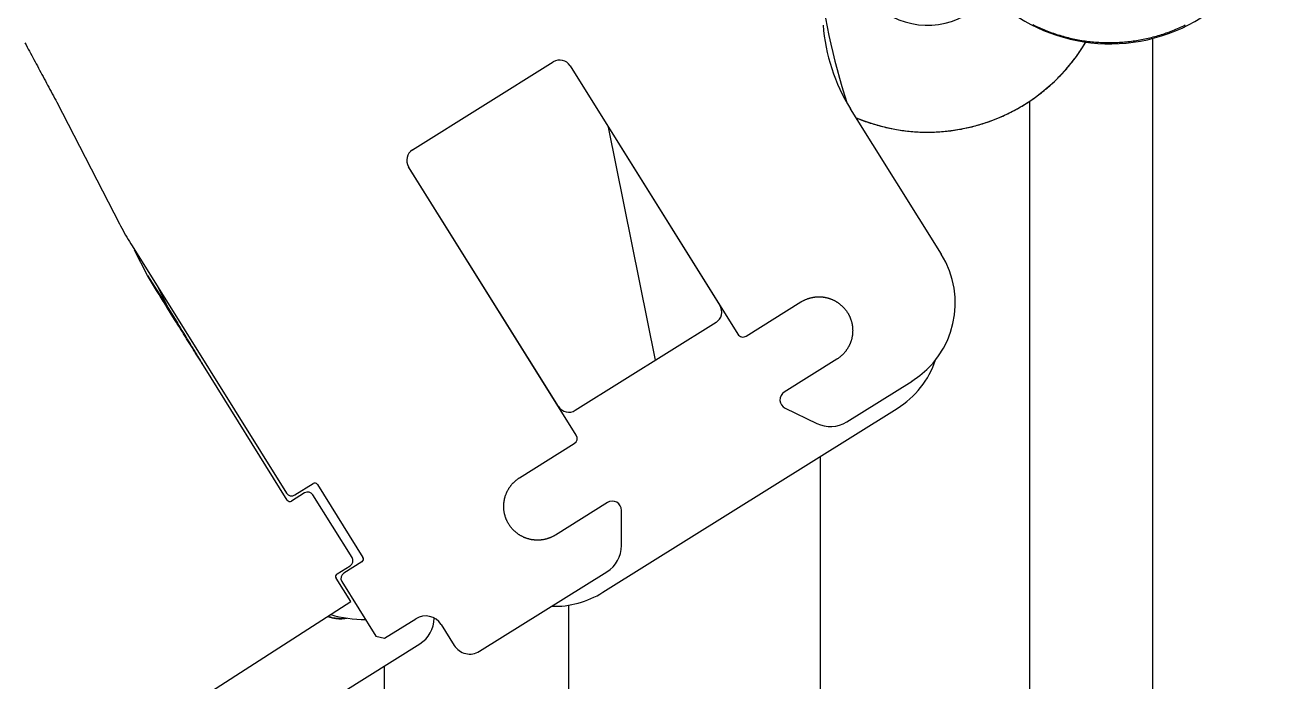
# Model space of a CAD drawing. Header units: millimetres. Extents: x 1084702 to 1166801, y 36632 to 124519.
# Drawn here: x 1098667.8 to 1098872.3, y 106908.9 to 107015.8 of the extents above; entities that cross this region are included whole.
import ezdxf

# ---------------------------------------------------------------- set-up
doc = ezdxf.new("R2010")
doc.units = ezdxf.units.MM
doc.header["$LTSCALE"] = 250
doc.linetypes.add('CENTER', pattern=[3, 2.5, -0.25, 0, -0.25])
doc.layers.get('0').update_dxf_attribs({"color": 255})

# ---------------------------------------------------------------- blocks, each defined once
blk = doc.blocks.new('PK65002M m platform_side')
at = {"linetype": 'Continuous'}
for p, q in [((-9317.14, 6059.61), (-9317.14, 5598.26)), ((-9437.57, 6041.49), (-9414.67, 6055.8)), ((-9411.91, 6055.17), (-9387.54, 6016.16)), ((-9411.91, 6055.17), (-9384.62, 6011.49)), ((-9495.44, 6049.23), (-9485.27, 6029.46)), ((-9337.14, 6049.4), (-9337.14, 5598.26)), ((-9351.49, 6024.53), (-9366.28, 6048.19)), ((-9398.02, 6007.25), (-9405.68, 6045.19)), ((-9410.91, 5995.06), (-9438.2, 6038.74)), ((-9413.83, 5999.73), (-9438.2, 6038.74)), ((-9483.21, 6025.85), (-9458.08, 5985.63)), ((-9480.72, 6021.03), (-9482.79, 6025.18)), ((-9480.72, 6021.03), (-9477.28, 6015.64)), ((-9479.22, 6018.58), (-9480.72, 6021.03)), ((-9479.03, 6018.26), (-9479.22, 6018.58)), ((-9478.82, 6017.93), (-9479.03, 6018.26)), ((-9479.02, 6019.15), (-9477.28, 6015.64)), ((-9478.68, 6017.71), (-9478.82, 6017.93)), ((-9478.47, 6017.36), (-9478.68, 6017.71)), ((-9478.32, 6017.12), (-9478.47, 6017.36)), ((-9478.16, 6016.87), (-9478.32, 6017.12)), ((-9478.01, 6016.62), (-9478.16, 6016.87)), ((-9477.85, 6016.37), (-9478.01, 6016.62)), ((-9477.69, 6016.11), (-9477.85, 6016.37)), ((-9477.27, 6015.44), (-9477.44, 6015.71)), ((-9477.28, 6015.64), (-9475.78, 6013.2)), ((-9383.24, 6011.17), (-9374.34, 6016.74)), ((-9476.83, 6014.74), (-9477.01, 6015.02)), ((-9475.78, 6013.2), (-9475.61, 6012.92)), ((-9475.61, 6012.92), (-9475.39, 6012.56)), ((-9475.39, 6012.56), (-9475.11, 6012.09)), ((-9475.11, 6012.09), (-9474.8, 6011.59)), ((-9474.8, 6011.59), (-9474.47, 6011.05)), ((-9388.17, 6013.4), (-9411.07, 5999.09)), ((-9474.47, 6011.05), (-9474.24, 6010.68)), ((-9474.24, 6010.68), (-9474.07, 6010.39)), ((-9474.07, 6010.39), (-9473.89, 6010.1)), ((-9473.89, 6010.1), (-9473.7, 6009.8)), ((-9473.7, 6009.8), (-9473.52, 6009.5)), ((-9473.52, 6009.5), (-9473.33, 6009.19)), ((-9473.33, 6009.19), (-9473.2, 6008.98)), ((-9473.2, 6008.98), (-9473, 6008.67)), ((-9473, 6008.67), (-9472.87, 6008.45)), ((-9472.87, 6008.45), (-9472.74, 6008.24)), ((-9472.74, 6008.24), (-9472.54, 6007.92)), ((-9472.54, 6007.92), (-9472.41, 6007.7)), ((-9472.41, 6007.7), (-9472.27, 6007.49)), ((-9472.27, 6007.49), (-9472.14, 6007.27)), ((-9472.14, 6007.27), (-9471.94, 6006.94)), ((-9471.94, 6006.94), (-9471.8, 6006.72)), ((-9471.8, 6006.72), (-9471.67, 6006.5)), ((-9471.6, 6006.39), (-9471.7, 6006.56)), ((-9471.67, 6006.5), (-9471.6, 6006.39)), ((-9457.96, 5984.49), (-9471.6, 6006.39)), ((-9368.51, 6007.41), (-9377.06, 6002.07)), ((-9366.9, 5997.21), (-9356.27, 6003.86)), ((-9406.58, 5969.47), (-9358.68, 5999.4)), ((-9376.91, 5999.45), (-9371.76, 5996.97)), ((-9420.13, 5988.12), (-9411.23, 5993.69)), ((-9371.14, 5920.64), (-9371.14, 5991.61)), ((-9456.7, 5985.32), (-9453.74, 5987.17)), ((-9453.05, 5987.01), (-9445.63, 5975.14)), ((-9455.15, 5985.65), (-9457.27, 5984.33)), ((-9447.41, 5975.16), (-9453.77, 5985.34)), ((-9405.84, 5984.08), (-9414.3, 5978.79)), ((-9403.57, 5977.08), (-9403.55, 5982.8)), ((-9449.85, 5972.46), (-9447.73, 5973.78)), ((-9445.79, 5974.45), (-9448.75, 5972.6)), ((-9426.66, 5959.87), (-9405.92, 5972.83)), ((-9447.63, 5967.95), (-9450.01, 5971.77)), ((-9449.07, 5971.22), (-9443.51, 5962.31)), ((-10150.87, 5516.72), (-9447.63, 5967.95)), ((-9412.12, 5860.88), (-9412.12, 5967.38)), ((-9450.7, 5965.35), (-9450.61, 5965.33)), ((-9450.62, 5965.33), (-9450.53, 5965.31)), ((-9450.54, 5965.31), (-9450.45, 5965.3)), ((-9450.46, 5965.3), (-9450.37, 5965.28)), ((-9448.48, 5965.24), (-9448.4, 5965.26)), ((-9448.4, 5965.26), (-9448.32, 5965.27)), ((-9448.32, 5965.27), (-9448.27, 5965.28)), ((-9442.13, 5962), (-9437.04, 5965.17)), ((-9432.91, 5964.22), (-9430.79, 5960.83)), ((-9455.79, 5948.95), (-9436.38, 5961.07)), ((-9443.51, 5962.31), (-9442.13, 5962)), ((-9442.12, 5860.88), (-9442.12, 5957.49))]:
    blk.add_line(p, q, dxfattribs=at)
for points in [[(-9322.51, 6058.99), (-9322.23, 6059.01), (-9321.95, 6059.03), (-9321.68, 6059.05), (-9321.4, 6059.08), (-9321.12, 6059.1), (-9320.84, 6059.14), (-9320.57, 6059.17), (-9320.29, 6059.21), (-9320.02, 6059.25), (-9319.74, 6059.29), (-9319.46, 6059.33), (-9319.19, 6059.38), (-9318.92, 6059.43), (-9318.64, 6059.49), (-9318.37, 6059.54), (-9318.1, 6059.6), (-9317.82, 6059.66), (-9317.55, 6059.73), (-9317.28, 6059.8), (-9317.01, 6059.87), (-9316.74, 6059.94), (-9316.47, 6060.01), (-9316.21, 6060.09), (-9315.94, 6060.17), (-9315.67, 6060.26), (-9315.41, 6060.34), (-9315.14, 6060.43), (-9314.88, 6060.52), (-9314.61, 6060.61), (-9314.35, 6060.71), (-9314.09, 6060.81), (-9313.83, 6060.91), (-9313.57, 6061.02), (-9313.31, 6061.12), (-9313.06, 6061.23), (-9312.8, 6061.35), (-9312.55, 6061.46), (-9312.29, 6061.58), (-9312.04, 6061.7), (-9311.79, 6061.82)], [(-9336.6, 6061.88), (-9336.35, 6061.75), (-9336.1, 6061.63), (-9335.85, 6061.51), (-9335.6, 6061.4), (-9335.34, 6061.28), (-9335.08, 6061.17), (-9334.83, 6061.06), (-9334.57, 6060.96), (-9334.31, 6060.86), (-9334.05, 6060.76), (-9333.79, 6060.66), (-9333.52, 6060.56), (-9333.26, 6060.47), (-9332.99, 6060.38), (-9332.73, 6060.29), (-9332.46, 6060.21), (-9332.19, 6060.13), (-9331.93, 6060.05), (-9331.66, 6059.97), (-9331.39, 6059.9), (-9331.12, 6059.83), (-9330.85, 6059.76), (-9330.57, 6059.69), (-9330.3, 6059.63), (-9330.03, 6059.57), (-9329.75, 6059.51), (-9329.48, 6059.46), (-9329.21, 6059.4), (-9328.93, 6059.35), (-9328.65, 6059.31), (-9328.38, 6059.26), (-9328.1, 6059.22), (-9327.82, 6059.18), (-9327.55, 6059.15), (-9327.27, 6059.12), (-9326.99, 6059.09), (-9326.71, 6059.06), (-9326.43, 6059.03), (-9326.15, 6059.01), (-9325.87, 6058.99), (-9325.59, 6058.98), (-9325.31, 6058.97), (-9325.03, 6058.95), (-9324.75, 6058.95), (-9324.47, 6058.94), (-9324.19, 6058.94), (-9323.91, 6058.94), (-9323.63, 6058.95), (-9323.35, 6058.95), (-9323.07, 6058.96), (-9322.79, 6058.97), (-9322.51, 6058.99)], [(-9500.65, 6058.91), (-9500.46, 6058.57), (-9500.28, 6058.23), (-9500.1, 6057.89), (-9499.92, 6057.55), (-9499.74, 6057.2), (-9499.55, 6056.86), (-9499.37, 6056.52), (-9499.18, 6056.17), (-9499, 6055.83), (-9498.81, 6055.49), (-9498.63, 6055.14), (-9498.44, 6054.79), (-9498.26, 6054.45), (-9498.07, 6054.1), (-9497.88, 6053.75), (-9497.7, 6053.41), (-9497.51, 6053.06), (-9497.32, 6052.71), (-9497.13, 6052.36), (-9496.95, 6052.02), (-9496.76, 6051.67), (-9496.57, 6051.32), (-9496.38, 6050.97), (-9496.19, 6050.62), (-9496, 6050.27), (-9495.81, 6049.92), (-9495.62, 6049.58), (-9495.44, 6049.23)], [(-9365.35, 6046.7), (-9365.27, 6046.66), (-9365, 6046.55), (-9364.72, 6046.44), (-9364.45, 6046.34), (-9364.17, 6046.23), (-9363.9, 6046.13), (-9363.62, 6046.04), (-9363.34, 6045.94), (-9363.06, 6045.85), (-9362.78, 6045.76), (-9362.5, 6045.67), (-9362.22, 6045.59), (-9361.93, 6045.5), (-9361.65, 6045.43), (-9361.36, 6045.35), (-9361.08, 6045.28), (-9360.79, 6045.21), (-9360.51, 6045.14), (-9360.22, 6045.07), (-9359.93, 6045.01), (-9359.64, 6044.95), (-9359.35, 6044.9), (-9359.06, 6044.84), (-9358.77, 6044.79), (-9358.48, 6044.74), (-9358.19, 6044.7), (-9357.9, 6044.66), (-9357.61, 6044.62), (-9357.32, 6044.58), (-9357.02, 6044.55), (-9356.73, 6044.52), (-9356.44, 6044.49), (-9356.14, 6044.46), (-9355.85, 6044.44), (-9355.56, 6044.42), (-9355.26, 6044.41), (-9354.97, 6044.39), (-9354.67, 6044.38), (-9354.38, 6044.38), (-9354.08, 6044.37), (-9353.79, 6044.37), (-9353.49, 6044.37), (-9353.2, 6044.37), (-9352.91, 6044.38), (-9352.61, 6044.39), (-9352.32, 6044.4), (-9352.02, 6044.42), (-9351.73, 6044.44), (-9351.44, 6044.46), (-9351.14, 6044.48), (-9350.85, 6044.51), (-9350.55, 6044.54), (-9350.26, 6044.57), (-9349.97, 6044.61), (-9349.68, 6044.65), (-9349.38, 6044.69), (-9349.09, 6044.73), (-9348.8, 6044.78), (-9348.51, 6044.83), (-9348.22, 6044.88), (-9347.93, 6044.94), (-9347.65, 6045), (-9347.36, 6045.06), (-9347.07, 6045.12), (-9346.78, 6045.19), (-9346.5, 6045.26), (-9346.21, 6045.33), (-9345.93, 6045.41), (-9345.64, 6045.49), (-9345.36, 6045.57), (-9345.08, 6045.65), (-9344.79, 6045.74), (-9344.51, 6045.83), (-9344.23, 6045.92), (-9343.96, 6046.02), (-9343.68, 6046.11), (-9343.4, 6046.21), (-9343.12, 6046.32), (-9342.85, 6046.42), (-9342.58, 6046.53), (-9342.3, 6046.64), (-9342.03, 6046.76), (-9341.76, 6046.87), (-9341.49, 6046.99), (-9341.22, 6047.11), (-9340.96, 6047.24), (-9340.69, 6047.36), (-9340.43, 6047.49), (-9340.16, 6047.63), (-9339.9, 6047.76), (-9339.64, 6047.9), (-9339.38, 6048.04), (-9339.12, 6048.18), (-9338.87, 6048.33), (-9338.61, 6048.47), (-9338.36, 6048.62), (-9338.11, 6048.78), (-9337.86, 6048.93), (-9337.61, 6049.09), (-9337.36, 6049.25), (-9337.11, 6049.41), (-9336.87, 6049.57), (-9336.63, 6049.74), (-9336.38, 6049.91), (-9336.15, 6050.08), (-9335.91, 6050.26), (-9335.67, 6050.43), (-9335.44, 6050.61), (-9335.2, 6050.79), (-9334.97, 6050.98), (-9334.74, 6051.16), (-9334.52, 6051.35), (-9334.29, 6051.54), (-9334.07, 6051.73), (-9333.85, 6051.93), (-9333.63, 6052.12), (-9333.41, 6052.32), (-9333.2, 6052.52), (-9332.98, 6052.72), (-9332.77, 6052.93), (-9332.56, 6053.14), (-9332.35, 6053.35), (-9332.15, 6053.56), (-9331.94, 6053.77), (-9331.74, 6053.99), (-9331.54, 6054.2), (-9331.35, 6054.42), (-9331.15, 6054.64), (-9330.96, 6054.87), (-9330.77, 6055.09), (-9330.58, 6055.32), (-9330.4, 6055.54), (-9330.21, 6055.77), (-9330.03, 6056.01), (-9329.85, 6056.24), (-9329.67, 6056.48), (-9329.5, 6056.71), (-9329.33, 6056.95), (-9329.16, 6057.19), (-9328.99, 6057.44), (-9328.82, 6057.68), (-9328.66, 6057.93), (-9328.5, 6058.17), (-9328.34, 6058.42), (-9328.19, 6058.67), (-9328.03, 6058.92), (-9327.97, 6059.03)], [(-9485.27, 6029.46), (-9485.07, 6029.1), (-9484.88, 6028.73), (-9484.68, 6028.36), (-9484.48, 6028), (-9484.27, 6027.63), (-9484.07, 6027.27), (-9483.86, 6026.91), (-9483.64, 6026.56), (-9483.43, 6026.2), (-9483.21, 6025.85)], [(-9477.44, 6015.71), (-9477.6, 6015.98), (-9477.69, 6016.11)], [(-9374.34, 6016.74), (-9374.27, 6016.78), (-9374.2, 6016.82), (-9374.13, 6016.86), (-9374.06, 6016.9), (-9373.98, 6016.94), (-9373.91, 6016.98), (-9373.84, 6017.02), (-9373.76, 6017.05), (-9373.69, 6017.09), (-9373.61, 6017.12), (-9373.54, 6017.15), (-9373.46, 6017.18), (-9373.38, 6017.21), (-9373.3, 6017.24), (-9373.23, 6017.27), (-9373.15, 6017.3), (-9373.07, 6017.32), (-9372.99, 6017.34), (-9372.91, 6017.37), (-9372.83, 6017.39), (-9372.75, 6017.41), (-9372.67, 6017.43), (-9372.59, 6017.45), (-9372.51, 6017.46), (-9372.43, 6017.48), (-9372.35, 6017.49), (-9372.27, 6017.51), (-9372.19, 6017.52), (-9372.11, 6017.53), (-9372.03, 6017.54), (-9371.95, 6017.55), (-9371.86, 6017.56), (-9371.78, 6017.56), (-9371.7, 6017.57), (-9371.62, 6017.57), (-9371.54, 6017.57), (-9371.45, 6017.57), (-9371.37, 6017.57), (-9371.29, 6017.57), (-9371.2, 6017.57), (-9371.12, 6017.56), (-9371.04, 6017.56), (-9370.96, 6017.55), (-9370.87, 6017.55), (-9370.79, 6017.54), (-9370.71, 6017.53), (-9370.63, 6017.52), (-9370.55, 6017.5), (-9370.47, 6017.49), (-9370.39, 6017.47), (-9370.31, 6017.46), (-9370.23, 6017.44), (-9370.15, 6017.42), (-9370.07, 6017.4), (-9369.99, 6017.38), (-9369.91, 6017.36), (-9369.83, 6017.34), (-9369.75, 6017.31), (-9369.67, 6017.29), (-9369.6, 6017.26), (-9369.52, 6017.23), (-9369.44, 6017.2), (-9369.36, 6017.17), (-9369.29, 6017.14), (-9369.21, 6017.11), (-9369.14, 6017.07), (-9369.06, 6017.04), (-9368.99, 6017), (-9368.91, 6016.97), (-9368.84, 6016.93), (-9368.77, 6016.89), (-9368.7, 6016.85), (-9368.63, 6016.81), (-9368.55, 6016.77), (-9368.49, 6016.72), (-9368.42, 6016.68), (-9368.35, 6016.63), (-9368.28, 6016.59), (-9368.21, 6016.54), (-9368.15, 6016.49), (-9368.08, 6016.44), (-9368.02, 6016.39), (-9367.95, 6016.34), (-9367.89, 6016.29), (-9367.83, 6016.23), (-9367.77, 6016.18), (-9367.7, 6016.12), (-9367.64, 6016.07), (-9367.58, 6016.01), (-9367.53, 6015.95), (-9367.47, 6015.89), (-9367.41, 6015.83), (-9367.36, 6015.77), (-9367.3, 6015.71), (-9367.25, 6015.65), (-9367.19, 6015.59), (-9367.14, 6015.52), (-9367.09, 6015.46), (-9367.04, 6015.39), (-9366.99, 6015.33), (-9366.94, 6015.26), (-9366.89, 6015.19), (-9366.85, 6015.13), (-9366.8, 6015.06), (-9366.76, 6014.99), (-9366.72, 6014.92), (-9366.68, 6014.85), (-9366.63, 6014.78), (-9366.59, 6014.71), (-9366.56, 6014.63), (-9366.52, 6014.56), (-9366.48, 6014.49), (-9366.45, 6014.41), (-9366.41, 6014.34), (-9366.38, 6014.26), (-9366.35, 6014.18), (-9366.32, 6014.11), (-9366.29, 6014.03), (-9366.26, 6013.95), (-9366.23, 6013.88), (-9366.2, 6013.8), (-9366.18, 6013.72), (-9366.15, 6013.64), (-9366.13, 6013.56), (-9366.11, 6013.48), (-9366.09, 6013.4), (-9366.07, 6013.32), (-9366.05, 6013.24), (-9366.03, 6013.16), (-9366.02, 6013.08), (-9366, 6013), (-9365.99, 6012.92), (-9365.98, 6012.84), (-9365.97, 6012.76), (-9365.96, 6012.68), (-9365.95, 6012.6), (-9365.94, 6012.51), (-9365.94, 6012.43), (-9365.93, 6012.35), (-9365.93, 6012.27), (-9365.93, 6012.18), (-9365.92, 6012.1), (-9365.92, 6012.02), (-9365.93, 6011.94), (-9365.93, 6011.85), (-9365.93, 6011.77), (-9365.94, 6011.69), (-9365.94, 6011.61), (-9365.95, 6011.52), (-9365.96, 6011.44), (-9365.97, 6011.36), (-9365.98, 6011.28), (-9365.99, 6011.2), (-9366.01, 6011.12), (-9366.02, 6011.04), (-9366.04, 6010.96), (-9366.06, 6010.88), (-9366.07, 6010.8), (-9366.09, 6010.72), (-9366.11, 6010.64), (-9366.14, 6010.56), (-9366.16, 6010.48), (-9366.18, 6010.4), (-9366.21, 6010.32), (-9366.24, 6010.25), (-9366.27, 6010.17), (-9366.29, 6010.09), (-9366.32, 6010.01), (-9366.36, 6009.94), (-9366.39, 6009.86), (-9366.42, 6009.79), (-9366.46, 6009.71), (-9366.49, 6009.64), (-9366.53, 6009.56), (-9366.57, 6009.49), (-9366.61, 6009.42), (-9366.65, 6009.35), (-9366.69, 6009.27), (-9366.73, 6009.2), (-9366.78, 6009.13), (-9366.82, 6009.06), (-9366.87, 6009), (-9366.91, 6008.93), (-9366.96, 6008.86), (-9367.01, 6008.8), (-9367.06, 6008.73), (-9367.11, 6008.67), (-9367.16, 6008.6), (-9367.21, 6008.54), (-9367.26, 6008.48), (-9367.32, 6008.41), (-9367.37, 6008.35), (-9367.43, 6008.29), (-9367.49, 6008.23), (-9367.54, 6008.18), (-9367.6, 6008.12), (-9367.66, 6008.06), (-9367.72, 6008), (-9367.79, 6007.95)], [(-9477.01, 6015.02), (-9477.18, 6015.3), (-9477.27, 6015.44)], [(-9476.56, 6014.3), (-9476.74, 6014.59), (-9476.83, 6014.74)], [(-9476.28, 6013.86), (-9476.47, 6014.16), (-9476.56, 6014.3)], [(-9476, 6013.41), (-9476.19, 6013.72), (-9476.28, 6013.86)], [(-9475.72, 6012.96), (-9475.91, 6013.26), (-9476, 6013.41)], [(-9475.43, 6012.49), (-9475.62, 6012.8), (-9475.72, 6012.96)], [(-9475.13, 6012.02), (-9475.33, 6012.34), (-9475.43, 6012.49)], [(-9474.83, 6011.55), (-9475.03, 6011.87), (-9475.13, 6012.02)], [(-9474.43, 6010.9), (-9474.63, 6011.23), (-9474.73, 6011.39), (-9474.83, 6011.55)], [(-9474.12, 6010.41), (-9474.33, 6010.74), (-9474.43, 6010.9)], [(-9473.71, 6009.75), (-9473.92, 6010.09), (-9474.02, 6010.25), (-9474.12, 6010.41)], [(-9473.29, 6009.09), (-9473.5, 6009.42), (-9473.61, 6009.59), (-9473.71, 6009.75)], [(-9472.98, 6008.59), (-9473.19, 6008.92), (-9473.29, 6009.09)], [(-9472.56, 6007.92), (-9472.77, 6008.25), (-9472.87, 6008.42), (-9472.98, 6008.59)], [(-9472.13, 6007.24), (-9472.34, 6007.58), (-9472.45, 6007.75), (-9472.56, 6007.92)], [(-9367.79, 6007.95), (-9367.85, 6007.89), (-9367.91, 6007.84), (-9367.98, 6007.79), (-9368.04, 6007.74), (-9368.1, 6007.69), (-9368.17, 6007.64), (-9368.24, 6007.59), (-9368.3, 6007.54), (-9368.37, 6007.5), (-9368.44, 6007.45), (-9368.51, 6007.41)], [(-9471.7, 6006.56), (-9471.92, 6006.9), (-9472.02, 6007.07), (-9472.13, 6007.24)], [(-9414.3, 5978.79), (-9414.37, 5978.75), (-9414.44, 5978.71), (-9414.52, 5978.67), (-9414.59, 5978.63), (-9414.66, 5978.59), (-9414.73, 5978.55), (-9414.81, 5978.52), (-9414.88, 5978.48), (-9414.96, 5978.45), (-9415.03, 5978.41), (-9415.11, 5978.38), (-9415.18, 5978.35), (-9415.26, 5978.32), (-9415.34, 5978.29), (-9415.42, 5978.26), (-9415.49, 5978.24), (-9415.57, 5978.21), (-9415.65, 5978.19), (-9415.73, 5978.16), (-9415.81, 5978.14), (-9415.89, 5978.12), (-9415.97, 5978.1), (-9416.05, 5978.08), (-9416.13, 5978.07), (-9416.21, 5978.05), (-9416.29, 5978.04), (-9416.37, 5978.02), (-9416.45, 5978.01), (-9416.53, 5978), (-9416.61, 5977.99), (-9416.7, 5977.98), (-9416.78, 5977.98), (-9416.86, 5977.97), (-9416.94, 5977.96), (-9417.03, 5977.96), (-9417.11, 5977.96), (-9417.19, 5977.96), (-9417.27, 5977.96), (-9417.36, 5977.96), (-9417.44, 5977.96), (-9417.52, 5977.97), (-9417.6, 5977.97), (-9417.69, 5977.98), (-9417.77, 5977.99), (-9417.85, 5977.99), (-9417.93, 5978), (-9418.01, 5978.02), (-9418.09, 5978.03), (-9418.18, 5978.04), (-9418.26, 5978.06), (-9418.34, 5978.07), (-9418.42, 5978.09), (-9418.5, 5978.11), (-9418.58, 5978.13), (-9418.65, 5978.15), (-9418.73, 5978.17), (-9418.81, 5978.19), (-9418.89, 5978.22), (-9418.97, 5978.24), (-9419.05, 5978.27), (-9419.12, 5978.3), (-9419.2, 5978.33), (-9419.28, 5978.36), (-9419.35, 5978.39), (-9419.43, 5978.42), (-9419.51, 5978.46), (-9419.58, 5978.49), (-9419.66, 5978.53), (-9419.73, 5978.56), (-9419.8, 5978.6), (-9419.87, 5978.64), (-9419.95, 5978.68), (-9420.02, 5978.72), (-9420.09, 5978.77), (-9420.16, 5978.81), (-9420.23, 5978.85), (-9420.3, 5978.9), (-9420.36, 5978.94), (-9420.43, 5978.99), (-9420.5, 5979.04), (-9420.56, 5979.09), (-9420.63, 5979.14), (-9420.69, 5979.19), (-9420.75, 5979.24), (-9420.82, 5979.3), (-9420.88, 5979.35), (-9420.94, 5979.41), (-9421, 5979.46), (-9421.06, 5979.52), (-9421.12, 5979.58), (-9421.17, 5979.64), (-9421.23, 5979.7), (-9421.29, 5979.76), (-9421.34, 5979.82), (-9421.4, 5979.88), (-9421.45, 5979.94), (-9421.5, 5980.01), (-9421.55, 5980.07), (-9421.6, 5980.14), (-9421.65, 5980.2), (-9421.7, 5980.27), (-9421.75, 5980.34), (-9421.79, 5980.41), (-9421.84, 5980.47), (-9421.88, 5980.54), (-9421.93, 5980.61), (-9421.97, 5980.68), (-9422.01, 5980.75), (-9422.05, 5980.83), (-9422.09, 5980.9), (-9422.12, 5980.97), (-9422.16, 5981.04), (-9422.2, 5981.12), (-9422.23, 5981.19), (-9422.26, 5981.27), (-9422.3, 5981.35), (-9422.33, 5981.42), (-9422.36, 5981.5), (-9422.39, 5981.58), (-9422.41, 5981.65), (-9422.44, 5981.73), (-9422.47, 5981.81), (-9422.49, 5981.89), (-9422.51, 5981.97), (-9422.54, 5982.05), (-9422.56, 5982.13), (-9422.58, 5982.21), (-9422.59, 5982.29), (-9422.61, 5982.37), (-9422.63, 5982.45), (-9422.64, 5982.53), (-9422.65, 5982.61), (-9422.67, 5982.69), (-9422.68, 5982.77), (-9422.69, 5982.85), (-9422.69, 5982.94), (-9422.7, 5983.02), (-9422.71, 5983.1), (-9422.71, 5983.18), (-9422.72, 5983.26), (-9422.72, 5983.35), (-9422.72, 5983.43), (-9422.72, 5983.51), (-9422.72, 5983.59), (-9422.71, 5983.68), (-9422.71, 5983.76), (-9422.71, 5983.84), (-9422.7, 5983.92), (-9422.69, 5984.01), (-9422.68, 5984.09), (-9422.67, 5984.17), (-9422.66, 5984.25), (-9422.65, 5984.33), (-9422.63, 5984.41), (-9422.62, 5984.49), (-9422.6, 5984.58), (-9422.59, 5984.65), (-9422.57, 5984.73), (-9422.55, 5984.81), (-9422.53, 5984.89), (-9422.51, 5984.97), (-9422.48, 5985.05), (-9422.46, 5985.13), (-9422.43, 5985.21), (-9422.41, 5985.29), (-9422.38, 5985.36), (-9422.35, 5985.44), (-9422.32, 5985.52), (-9422.29, 5985.59), (-9422.25, 5985.67), (-9422.22, 5985.74), (-9422.19, 5985.82), (-9422.15, 5985.89), (-9422.11, 5985.97), (-9422.07, 5986.04), (-9422.03, 5986.11), (-9421.99, 5986.19), (-9421.95, 5986.26), (-9421.91, 5986.33), (-9421.87, 5986.4), (-9421.82, 5986.47), (-9421.78, 5986.53), (-9421.73, 5986.6), (-9421.68, 5986.67), (-9421.64, 5986.73), (-9421.59, 5986.8), (-9421.54, 5986.86), (-9421.49, 5986.93), (-9421.43, 5986.99), (-9421.38, 5987.05), (-9421.33, 5987.12), (-9421.27, 5987.18), (-9421.21, 5987.24), (-9421.16, 5987.3), (-9421.1, 5987.36), (-9421.04, 5987.41), (-9420.98, 5987.47), (-9420.92, 5987.53), (-9420.86, 5987.58)], [(-9420.86, 5987.58), (-9420.8, 5987.64), (-9420.73, 5987.69), (-9420.67, 5987.74), (-9420.6, 5987.79), (-9420.54, 5987.84), (-9420.47, 5987.89), (-9420.41, 5987.94), (-9420.34, 5987.99), (-9420.27, 5988.03), (-9420.2, 5988.08), (-9420.13, 5988.12)], [(-9450.77, 5965.37), (-9450.85, 5965.4), (-9450.93, 5965.42), (-9451.01, 5965.44), (-9451.09, 5965.47), (-9451.17, 5965.5), (-9451.25, 5965.53), (-9451.33, 5965.56), (-9451.35, 5965.56)], [(-9451.35, 5965.56), (-9451.33, 5965.56), (-9451.25, 5965.53), (-9451.17, 5965.5), (-9451.09, 5965.47), (-9451.01, 5965.45), (-9450.94, 5965.42), (-9450.86, 5965.4), (-9450.78, 5965.37), (-9450.69, 5965.35)], [(-9450.38, 5965.28), (-9450.3, 5965.27), (-9450.22, 5965.25), (-9450.13, 5965.24), (-9450.05, 5965.23), (-9449.97, 5965.22), (-9449.89, 5965.21), (-9449.81, 5965.2), (-9449.72, 5965.19), (-9449.64, 5965.19), (-9449.56, 5965.18), (-9449.47, 5965.18), (-9449.39, 5965.18), (-9449.31, 5965.18), (-9449.22, 5965.18), (-9449.14, 5965.18), (-9449.06, 5965.18), (-9448.98, 5965.19), (-9448.89, 5965.2), (-9448.81, 5965.2), (-9448.73, 5965.21), (-9448.65, 5965.22), (-9448.57, 5965.23), (-9448.48, 5965.24)], [(-9448.56, 5965.23), (-9448.64, 5965.22), (-9448.72, 5965.21), (-9448.81, 5965.2), (-9448.89, 5965.2), (-9448.97, 5965.19), (-9449.05, 5965.18), (-9449.14, 5965.18), (-9449.22, 5965.18), (-9449.3, 5965.18), (-9449.38, 5965.18), (-9449.47, 5965.18), (-9449.55, 5965.18), (-9449.63, 5965.19), (-9449.71, 5965.19), (-9449.8, 5965.2), (-9449.88, 5965.21), (-9449.96, 5965.22), (-9450.04, 5965.23), (-9450.13, 5965.24), (-9450.21, 5965.25), (-9450.29, 5965.26), (-9450.37, 5965.28)]]:
    blk.add_lwpolyline(points, dxfattribs=at)
for centre, radius, start, end in [((-9324.02, 6086.7), 27.95, 211.5485, 3.342), ((-9353.76, 6074.38), 12.6, 83.123, 323.1689), ((-9271.97, 6080.79), 100, 185.3585, 198.5038), ((-9340.84, 6064.09), 30, 184.3787, 212.0001), ((-9353.76, 6074.38), 30, 247.2452, 329.2229), ((-9413.61, 6054.11), 2, 31.9999, 121.999), ((-9413.61, 6054.11), 2, 31.9991, 122.0004), ((-9436.51, 6039.8), 2, 121.9997, 211.9994), ((-9364.22, 6016.58), 15, 302.0001, 31.9999), ((-9389.23, 6015.1), 2, 301.9994, 32.0006), ((-9383.77, 6012.02), 1, 211.9992, 301.9999), ((-9366.63, 6012.12), 15, 302.0001, 341.3087), ((-9376.26, 6000.8), 1.5, 122.0004, 244.2874), ((-9412.13, 6000.79), 2, 212, 301.9989), ((-9369.55, 6001.45), 5, 243.7602, 301.9994), ((-9411.76, 5994.53), 1, 302.0002, 31.9998), ((-9453.47, 5986.75), 0.5, 32.0001, 121.9999), ((-9457.23, 5986.16), 1, 212.0002, 301.9998), ((-9454.62, 5984.81), 1, 32.0024, 122.002), ((-9457.53, 5984.75), 0.5, 211.9957, 301.9955), ((-9405.05, 5982.81), 1.5, 359.7671, 121.9996), ((-9408.57, 5977.07), 5, 302.0018, 0.0961), ((-9448.26, 5974.63), 1, 301.998, 31.9976), ((-9446.05, 5974.87), 0.5, 302.0001, 31.9999), ((-9449.59, 5972.03), 0.5, 122.0045, 212.0043), ((-9448.22, 5971.75), 1, 122.0002, 211.9998), ((-9414.53, 5982.19), 15, 268.4385, 301.9998), ((-9445.21, 5985.04), 20, 253.5289, 269.9744), ((-9435.45, 5962.63), 3, 32, 122), ((-9439.03, 5965.31), 5, 301.9998, 359.5261), ((-9428.24, 5962.42), 3, 211.9999, 302)]:
    blk.add_arc(centre, radius, start, end, dxfattribs=at)
blk = doc.blocks.new('profil_B4_1')
at = {"linetype": 'CENTER'}
blk.add_blockref('PK65002M m platform_side', (90405.39, 65327.55), dxfattribs=at)

msp = doc.modelspace()

# ---------------------------------------------------------------- block references
msp.add_blockref('profil_B4_1', (1017763.01, 35626.47))

doc.saveas('drawing.dxf')
